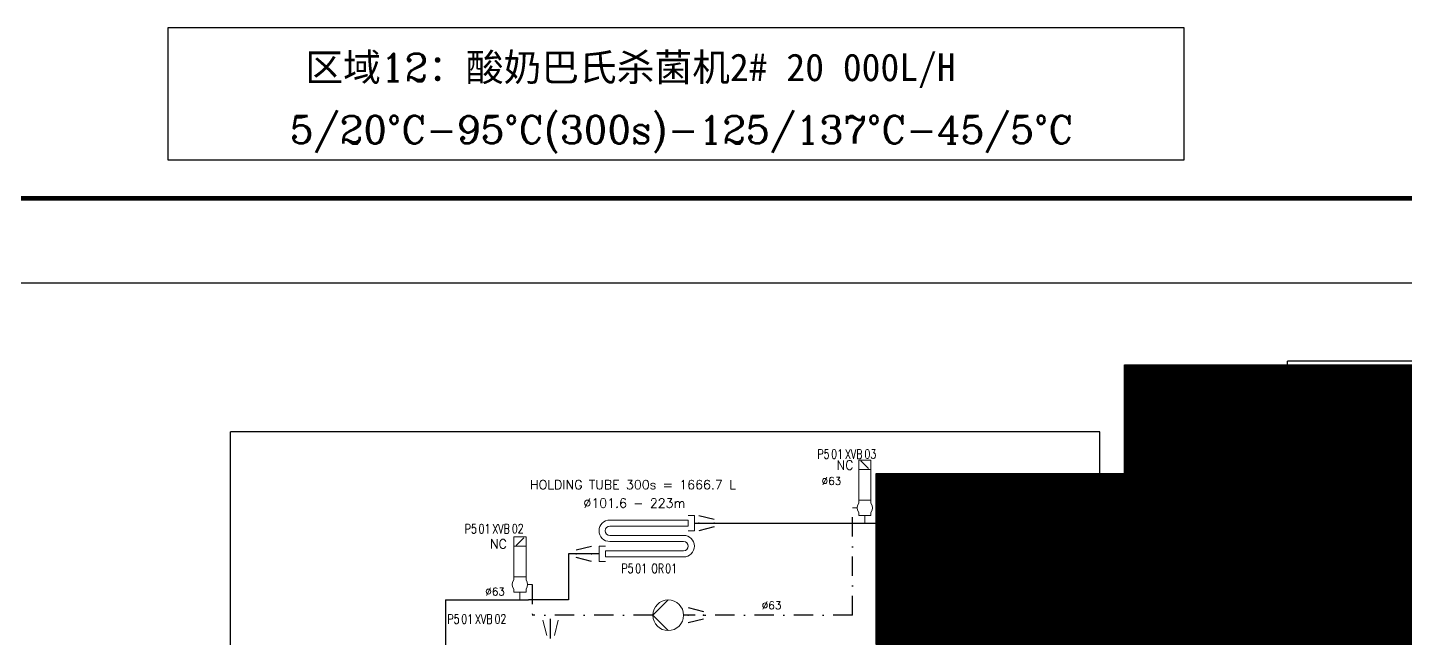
# Model space of a CAD drawing. Header units: inches. Extents: x 12545 to 14027, y 22146 to 23144.
# Drawn here: x 13083.3 to 13531.7, y 22924.8 to 23123.6 of the extents above; entities that cross this region are included whole.
import ezdxf
from ezdxf.enums import TextEntityAlignment as Align

# ---------------------------------------------------------------- set-up
doc = ezdxf.new("R2010")
doc.units = ezdxf.units.IN
doc.header["$MEASUREMENT"] = 0
doc.linetypes.add('CONTINU', pattern=[0])
doc.linetypes.add('DASHDOT2', pattern=[12.7, 6.35, -3.175, 0, -3.175])
for name, color, linetype in [('1', 7, 'CONTINU'), ('DIAMETRE', 7, 'Continuous'), ('MATERIEL-DIVERS', 7, 'Continuous'), ('REPERES', 7, 'Continuous'), ('techn-data', 7, 'Continuous'), ('TEXTES', 7, 'Continuous'), ('TUYAUTERIE-NEP', 4, 'DASHDOT2'), ('TUYAUTERIE-PROCESS', 30, 'Continuous'), ('TUYAUTERIE-VAPEUR INDUSTRIELLE', 231, 'Continuous'), ('TXT_ENG', 7, 'Continuous'), ('TXT_FR', 7, 'Continuous'), ('VANNES', 7, 'Continuous'), ('ZN', 1, 'Continuous')]:
    doc.layers.add(name, color=color, linetype=linetype)
for name, color, linetype, lineweight in [('19 Pipe Process', 30, 'Continuous', 30), ('31 Equipment', 7, 'Continuous', 9), ('33 Instruments Labels', 7, 'Continuous', 9)]:
    doc.layers.add(name, color=color, linetype=linetype, lineweight=lineweight)
doc.layers.get('33 Instruments Labels').off()
doc.layers.get('REPERES').off()
doc.styles.add('ROMANC', font='romanc')
doc.styles.add('ROMANS', font='ROMANS.SHX')

# ---------------------------------------------------------------- blocks, each defined once
blk = doc.blocks.new('CR')
at = {"color": 7}
for p, q in [((-2.5, 2.5), (2.5, 1.25)), ((2.5, 1.25), (2.5, 1.25)), ((2.5, -1.25), (-2.5, -2.5))]:
    blk.add_line(p, q, dxfattribs=at)
at = {"color": 7, "extrusion": (-1, 0, 0)}
blk.add_point((-2.5, 0), dxfattribs=at)
at = {"color": 7, "extrusion": (1, 0, 0)}
blk.add_point((2.5, 0), dxfattribs=at)
blk = doc.blocks.new('APV-OTH-GEN-HOLDTUB-1')
at = {"layer": '31 Equipment', "color": 7}
for p, q in [((-28.94, 12.48), (-31, 12.48)), ((-31, 12.48), (-31, 7.52)), ((-28.94, 11), (-3.5, 11)), ((-28.94, 9), (-28.94, 11)), ((-28.94, 9), (-3.5, 9)), ((-31, 7.52), (-28.94, 7.52)), ((-27.5, 6), (-3.5, 6)), ((-27.5, 4), (-3.5, 4)), ((-2.06, 1), (-27.5, 1)), ((0, 2.48), (-2.06, 2.48)), ((-2.06, 1), (-2.06, -1)), ((0, -2.48), (0, 2.48)), ((-2.06, -1), (-27.5, -1)), ((-2.06, -2.48), (0, -2.48))]:
    blk.add_line(p, q, dxfattribs=at)
for centre, radius, start, end in [((-3.5, 7.5), 3.5, 270, 90), ((-3.5, 7.5), 1.5, 270, 90), ((-27.5, 2.5), 3.5, 90, 270), ((-27.5, 2.5), 1.5, 90, 270)]:
    blk.add_arc(centre, radius, start, end, dxfattribs=at)
blk = doc.blocks.new('REPNORM')
at = {"layer": 'TEXTES', "style": 'ROMANS', "width": 0.75}
for tag, p in [('ZONE', (-9.75, -1.25)), ('SOUSZONE', (-5.25, -1.25)), ('ELEMENT', (0, -1.25)), ('NUM', (4.5, -1.25))]:
    blk.add_attdef(tag, p, '', height=3, dxfattribs=at)
blk = doc.blocks.new('APV-PMP-GEN-CENTR-1')
at = {"layer": '31 Equipment', "ltscale": 38}
for p, q in [((5, 0), (0, 5)), ((-5, 0), (-7, 0)), ((5, 0), (0, -5)), ((5, 0), (7, 0))]:
    blk.add_line(p, q, dxfattribs=at)
blk.add_circle((0, 0), 5, dxfattribs=at)
blk = doc.blocks.new('REPNORM1')
at = {"layer": 'TEXTES', "style": 'ROMANS', "width": 0.75}
for tag, p in [('ZONE', (-9.75, -1.25)), ('SOUSZONE', (-5.25, -1.25)), ('ELEMENT', (-0.75, -1.25)), ('NUM', (5.59, -1.22))]:
    blk.add_attdef(tag, p, '', height=3, dxfattribs=at)
blk = doc.blocks.new('APV-VLVM-BFLY-SVS-1')
at = {"layer": '31 Equipment', "ltscale": 38}
for p, q in [((-2.5, 0), (-4, 0)), ((2.5, 2.5), (-2.5, 2.5)), ((-2.5, 2.5), (-2.5, -2.5)), ((-2, 4), (2, 4)), ((0, 2.5), (0, 4)), ((2.5, -2.5), (2.5, 2.5)), ((2.5, 0), (4, 0)), ((-2.5, -2.5), (2.5, -2.5))]:
    blk.add_line(p, q, dxfattribs=at)
at = {"layer": '31 Equipment'}
for p, q in [((-3, 2), (-3, -2)), ((3, -2), (3, 2))]:
    blk.add_line(p, q, dxfattribs=at)
at = {"layer": '31 Equipment', "ltscale": 38}
blk.add_circle((0, 0), 1.5, dxfattribs=at)
blk = doc.blocks.new('APV-INS-POS-GEN-1')
at = {"layer": '31 Equipment', "color": 5}
blk.add_circle((0, 0), 1, dxfattribs=at)
blk = doc.blocks.new('APV-VLV-SSEAT-SW41-3')
at = {"layer": '31 Equipment', "ltscale": 38}
for p, q in [((1.25, 15.25), (-1.25, 12.75)), ((-2, 2.5), (-2, 1.5)), ((2, 2.5), (2, 1.5)), ((2.5, 0), (4, 0)), ((-2, -2.5), (-2, -1.5)), ((2, -2.5), (-2, -2.5)), ((-2, -2.5), (2, -2.5)), ((0, -2.5), (0, -5)), ((2, -2.5), (2, -1.5))]:
    blk.add_line(p, q, dxfattribs=at)
for points in [[(-2, 12.5), (2, 12.5), (2, 15.5), (-2, 15.5)], [(-2, 2.5), (2, 2.5), (2, 12.5), (-2, 12.5)]]:
    blk.add_lwpolyline(points, close=True, dxfattribs=at)
for start, end in [(143.1301, 216.8699), (323.1301, 36.8699)]:
    blk.add_arc((0, 0), 2.5, start, end, dxfattribs=at)
blk = doc.blocks.new('APV-FCE-GEN-REDCON-1')
at = {"layer": '31 Equipment', "color": 7}
for p, q in [((-2.5, 2.5), (2.5, 1.25)), ((2.5, 1.25), (2.5, 1.25)), ((2.5, -1.25), (-2.5, -2.5))]:
    blk.add_line(p, q, dxfattribs=at)

msp = doc.modelspace()

# ---------------------------------------------------------------- hatches: boundary and pattern name
at = {"layer": '1'}
h = msp.add_hatch(dxfattribs=at)
h.set_pattern_fill('ANSI31', color=4)
h.paths.add_polyline_path([(13655.32, 22713.52), (13655.32, 22922.75), (13359.5, 22922.75), (13359.5, 22978.44), (13440.23, 22978.44), (13440.23, 23013.81), (14012.51, 23013.81), (14012.51, 22713.52)])

# ---------------------------------------------------------------- linework, layer by layer
at = {"layer": '1', "color": 4}
msp.add_lwpolyline([(13655.32, 22713.52), (13655.32, 22922.75), (13359.5, 22922.75), (13359.5, 22978.44), (13440.23, 22978.44), (13440.23, 23013.81), (14012.51, 23013.81), (14012.51, 22713.52)], close=True, dxfattribs=at)
at = {"layer": '19 Pipe Process'}
msp.add_lwpolyline([(13056.5, 23040.57), (13900.36, 23040.57)], dxfattribs=at)
at = {"layer": '31 Equipment'}
msp.add_lwpolyline([(13371.84, 22969.68), (13407, 22969.68), (13407, 22931.37), (13371.84, 22931.37)], close=True, dxfattribs=at)
at = {"layer": 'MATERIEL-DIVERS'}
msp.add_lwpolyline([(13459.55, 23123.62), (13459.55, 23080.5), (13129, 23080.5), (13129, 23123.62)], close=True, dxfattribs=at)
at = {"layer": 'TUYAUTERIE-NEP'}
for p, q in [((13351.76, 22932.3), (13351.76, 22967.3)), ((13247.5, 22942.3), (13247.5, 22932.3)), ((13286.78, 22932.3), (13247.5, 22932.3)), ((13253.5, 22924.75), (13253.5, 22932.25)), ((13351.76, 22932.3), (13296.78, 22932.3))]:
    msp.add_line(p, q, dxfattribs=at)
at = {"layer": 'TUYAUTERIE-PROCESS'}
for p, q in [((13149.28, 22847.04), (13149.28, 22992.02)), ((13432.28, 22992.02), (13149.28, 22992.02)), ((13432.28, 22962.3), (13432.28, 22992.02)), ((13300.28, 22962.3), (13347.49, 22962.3)), ((13347.49, 22962.3), (13376.26, 22962.3)), ((13401.26, 22962.3), (13432.28, 22962.3)), ((13269.28, 22952.3), (13259.28, 22952.3)), ((13259.28, 22952.3), (13259.28, 22937.3)), ((13219.28, 22937.3), (13219.28, 22772.02)), ((13219.28, 22937.3), (13246.28, 22937.3)), ((13259.28, 22937.3), (13246.28, 22937.3)), ((13376.26, 22937.3), (13376.26, 22926.02)), ((13401.26, 22937.3), (13697.28, 22937.3)), ((13376.26, 22926.02), (13687.28, 22926.02))]:
    msp.add_line(p, q, dxfattribs=at)
at = {"layer": 'TUYAUTERIE-VAPEUR INDUSTRIELLE'}
for p, q in [((13493.28, 22938.68), (13493.28, 23015.02)), ((13974, 23015.02), (13493.28, 23015.02)), ((13493.28, 22928.7), (13493.28, 22932.7))]:
    msp.add_line(p, q, dxfattribs=at)
at = {"layer": 'ZN', "const_width": 1.5}
msp.add_lwpolyline([(12545.91, 22844.21), (13070, 22845), (13070, 23068), (13626.5, 23068), (13625.62, 22715.5), (13531.14, 22715.5), (13531.14, 22147.5), (12545.91, 22146.71)], close=True, dxfattribs=at)

# ---------------------------------------------------------------- block references
at = {"layer": '31 Equipment'}
for p in [(13376.26, 22962.3), (13401.26, 22962.3), (13376.26, 22937.3), (13401.26, 22937.3)]:
    msp.add_blockref('APV-VLVM-BFLY-SVS-1', p, dxfattribs=at)
at = {"layer": '31 Equipment', "xscale": -1}
for name, p in [('APV-OTH-GEN-HOLDTUB-1', (13269.28, 22952.3)), ('APV-PMP-GEN-CENTR-1', (13291.78, 22932.3))]:
    msp.add_blockref(name, p, dxfattribs=at)
at = {"layer": '33 Instruments Labels'}
msp.add_blockref('APV-INS-POS-GEN-1', (13389.16, 22962.3), dxfattribs=at)
at = {"layer": '33 Instruments Labels', "rotation": 270}
for p in [(13376.26, 22949.4), (13401.26, 22949.4)]:
    msp.add_blockref('APV-INS-POS-GEN-1', p, dxfattribs=at)
at = {"layer": 'MATERIEL-DIVERS'}
for p in [(13304.28, 22962.3), (13300.78, 22932.3)]:
    msp.add_blockref('CR', p, dxfattribs=at)
for name, p, rotation in [('CR', (13264.28, 22952.3), 180), ('APV-FCE-GEN-REDCON-1', (13253.5, 22928.25), 270)]:
    msp.add_blockref(name, p, dxfattribs=dict(at, rotation=rotation))
at = {"layer": 'REPERES'}
for name, p, values in [('REPNORM1', (13350.06, 22984.51), {'ZONE': 'P5', 'SOUSZONE': '01', 'ELEMENT': 'XVB', 'NUM': '03'}), ('REPNORM1', (13389.88, 22972.37), {'ZONE': 'P5', 'SOUSZONE': '01', 'ELEMENT': 'HW', 'NUM': '02'}), ('REPNORM1', (13374.47, 22967.76), {'ZONE': 'P5', 'SOUSZONE': '01', 'ELEMENT': 'HV01'}), ('REPNORM1', (13405.78, 22967.76), {'ZONE': 'P5', 'SOUSZONE': '01', 'ELEMENT': 'HV02'}), ('REPNORM1', (13235.29, 22960.19), {'ZONE': 'P5', 'SOUSZONE': '01', 'ELEMENT': 'XVB', 'NUM': '02'}), ('REPNORM1', (13428.35, 22957.69), {'ZONE': 'P5', 'SOUSZONE': '01', 'ELEMENT': 'ZS05'}), ('REPNORM1', (13428.35, 22952.59), {'ZONE': 'P5', 'SOUSZONE': '01', 'ELEMENT': 'ZS06'}), ('REPNORM', (13286.28, 22947.3), {'ZONE': 'P5', 'SOUSZONE': '01', 'ELEMENT': 'OR', 'NUM': '01'}), ('REPNORM1', (13428.35, 22947.86), {'ZONE': 'P5', 'SOUSZONE': '01', 'ELEMENT': 'ZS07'}), ('REPNORM1', (13374.71, 22932.58), {'ZONE': 'P5', 'SOUSZONE': '01', 'ELEMENT': 'HV03'}), ('REPNORM1', (13404.93, 22932.94), {'ZONE': 'P5', 'SOUSZONE': '01', 'ELEMENT': 'HV04'}), ('REPNORM1', (13229.66, 22930.8), {'ZONE': 'P5', 'SOUSZONE': '01', 'ELEMENT': 'XVB', 'NUM': '02'})]:
    msp.add_blockref(name, p, dxfattribs=at).add_auto_attribs(values)
at = {"layer": 'VANNES', "xscale": -1}
msp.add_blockref('APV-VLV-SSEAT-SW41-3', (13355.76, 22967.3), dxfattribs=at)
at = {"layer": 'VANNES'}
msp.add_blockref('APV-VLV-SSEAT-SW41-3', (13243.5, 22942.3), dxfattribs=at)

# ---------------------------------------------------------------- texts
at = {"layer": 'DIAMETRE', "style": 'ROMANS'}
for s, p in [('05', (13387.25, 22956.62)), ('05', (13411.16, 22956.5)), ('06', (13411.16, 22951.64)), ('06', (13379.39, 22948.1)), ('07', (13393.86, 22947.7)), ('07', (13411.16, 22946.67))]:
    msp.add_text(s, height=3, dxfattribs=at).set_placement(p)
at = {"layer": 'techn-data', "style": 'ROMANS'}
for p in [(13344.89, 22976.01), (13235.42, 22940.01), (13325.42, 22935.51)]:
    msp.add_text('%%C63', height=2.5, dxfattribs=at).set_placement(p, align=Align.MIDDLE_CENTER)
at = {"layer": 'TEXTES', "style": 'ROMANS'}
for p in [(13346.55, 22979.67), (13233.74, 22954.02)]:
    msp.add_text('NC', height=3, dxfattribs=at).set_placement(p)
at = {"layer": 'TXT_ENG', "style": 'ROMANS'}
for s, p in [('HOLDING TUBE 300s = 1666.7 L', (13280.28, 22974.8)), ('%%C101.6 - 223m', (13280.78, 22968.8))]:
    msp.add_text(s, height=3, dxfattribs=at).set_placement(p, align=Align.MIDDLE)
at = {"layer": 'TXT_FR', "style": 'ROMANC'}
msp.add_text('5/20%%DC-95%%DC(300s)-125/137%%DC-45/5%%DC', height=9, dxfattribs=at).set_placement((13296.09, 23089.74), align=Align.MIDDLE)
at = {"layer": 'TXT_FR', "insert": (13279.51, 23109.58), "char_height": 9, "width": 294.206, "attachment_point": 5, "style": 'ROMANC'}
msp.add_mtext('{\\fSimSun|b0|i0|c134|p2;区域}12{\\fSimSun|b0|i0|c134|p2;：酸奶巴氏杀菌机2# 20 000L/H}', dxfattribs=at)

doc.saveas('drawing.dxf')
